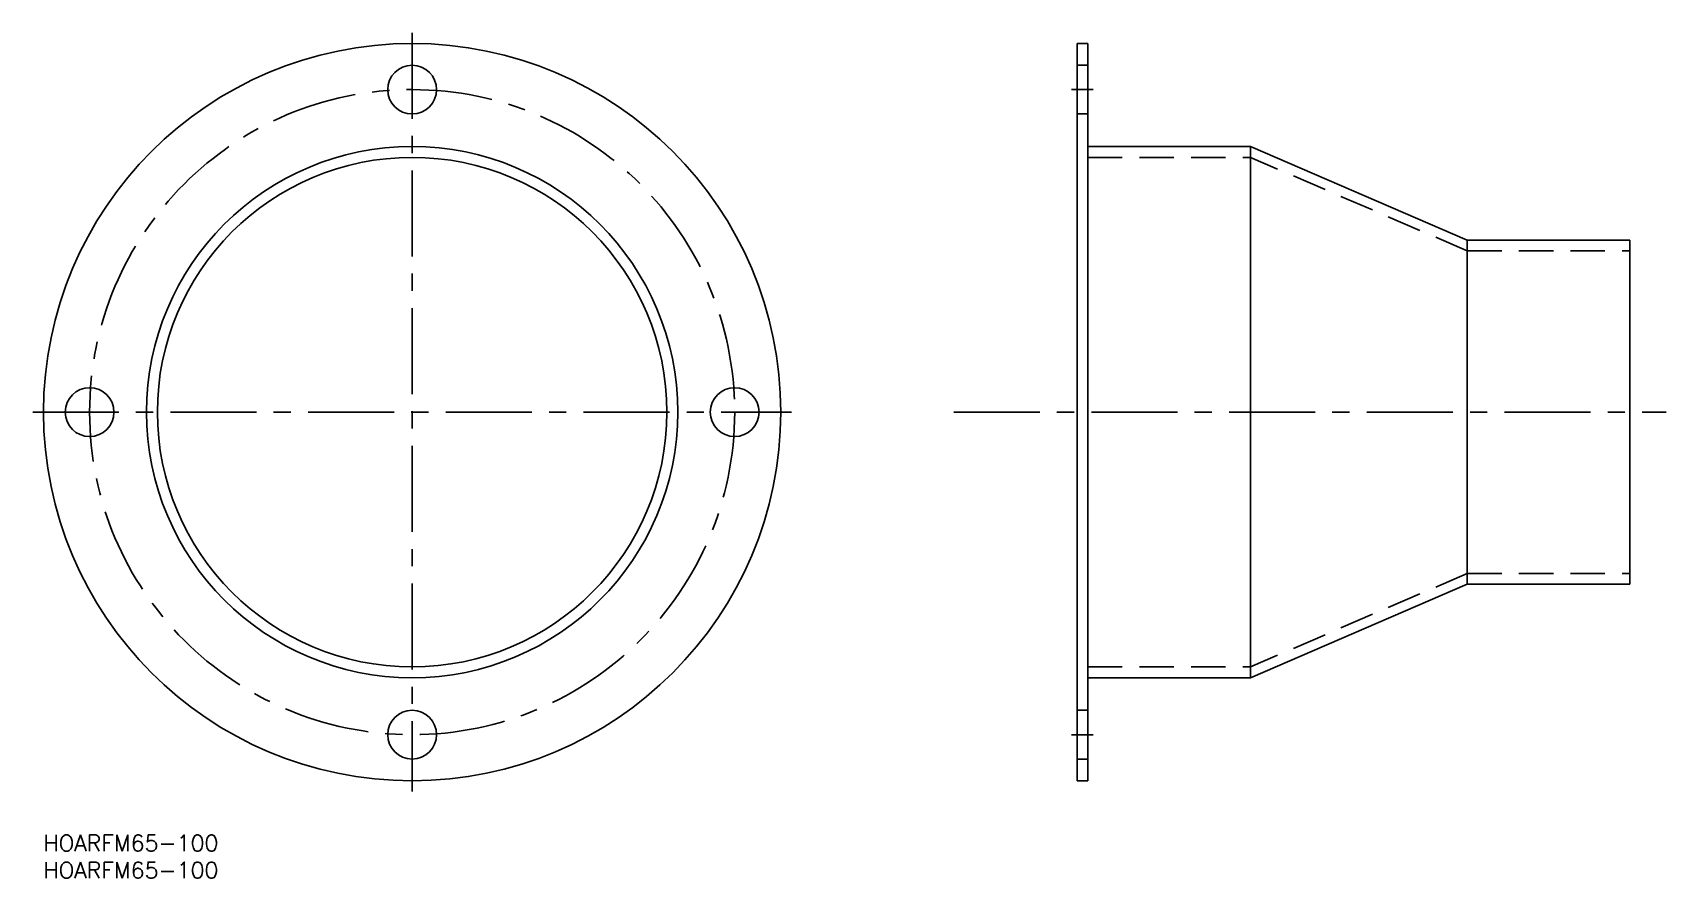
# Model space of a CAD drawing. Extents: x -2 to 299, y -8 to 148.
import ezdxf

# ---------------------------------------------------------------- set-up
doc = ezdxf.new("R2010")
doc.units = 0
doc.header["$LTSCALE"] = 0.5
doc.linetypes.add('CENTER', pattern=[50.8, 31.75, -6.35, 6.35, -6.35])
doc.linetypes.add('DASHED', pattern=[19.05, 12.7, -6.35])
for name, color, linetype in [('MSM_CENTER', 1, 'CENTER'), ('MSM_CONTINUOUS', 7, 'CONTINUOUS'), ('MSM_DASHED', 4, 'DASHED'), ('MSM_PART_NUMBER', 7, 'CONTINUOUS')]:
    doc.layers.add(name, color=color, linetype=linetype)
doc.styles.get("Standard").update_dxf_attribs({"font": 'txt.shx', "height": 3, "bigfont": 'bigfont.shx'})

# ---------------------------------------------------------------- blocks, each defined once
blk = doc.blocks.new('*U2')
at = {"layer": 'MSM_PART_NUMBER'}
blk.add_text('HOARFM65-100', height=3, dxfattribs=at).set_placement((0, -3))
blk = doc.blocks.new('*U3')
at = {"layer": 'MSM_PART_NUMBER'}
blk.add_text('HOARFM65-100', height=3, dxfattribs=at).set_placement((0, -8))

msp = doc.modelspace()

# ---------------------------------------------------------------- linework, layer by layer
at = {"layer": 'MSM_CENTER'}
for p, q in [((68, 148), (68, 8)), ((189.65, 137.5), (193.65, 137.5)), ((-2, 78), (138, 78)), ((167.9, 78), (299.36, 78)), ((189.65, 18.5), (193.65, 18.5))]:
    msp.add_line(p, q, dxfattribs=at)
msp.add_circle((68, 78), 59.5, dxfattribs=at)
at = {"layer": 'MSM_CONTINUOUS'}
for p, q in [((190.65, 146), (190.65, 10)), ((192.65, 146), (190.65, 146)), ((192.65, 146), (192.65, 10)), ((192.65, 127), (222.65, 127)), ((222.65, 127), (222.65, 29)), ((262.65, 109.75), (222.65, 127)), ((262.65, 109.75), (262.65, 46.25)), ((262.65, 109.75), (292.65, 109.75)), ((292.65, 109.75), (292.65, 46.25)), ((262.65, 46.25), (222.65, 29)), ((262.65, 46.25), (292.65, 46.25)), ((192.65, 29), (222.65, 29)), ((192.65, 10), (190.65, 10))]:
    msp.add_line(p, q, dxfattribs=at)
for centre, radius in [((68, 78), 68), ((68, 137.5), 4.5), ((68, 78), 49), ((68, 78), 47), ((8.5, 78), 4.5), ((127.5, 78), 4.5), ((68, 18.5), 4.5)]:
    msp.add_circle(centre, radius, dxfattribs=at)
at = {"layer": 'MSM_DASHED'}
for p, q in [((190.65, 142), (192.65, 142)), ((192.65, 133), (190.65, 133)), ((192.65, 125), (222.65, 125)), ((262.65, 107.75), (222.65, 125)), ((262.65, 107.75), (292.65, 107.75)), ((262.65, 48.25), (222.65, 31)), ((262.65, 48.25), (292.65, 48.25)), ((192.65, 31), (222.65, 31)), ((192.65, 23), (190.65, 23)), ((190.65, 14), (192.65, 14))]:
    msp.add_line(p, q, dxfattribs=at)

# ---------------------------------------------------------------- block references
at = {"layer": 'MSM_CONTINUOUS'}
for name in ['*U2', '*U3']:
    msp.add_blockref(name, (0, 0), dxfattribs=at)

doc.saveas('drawing.dxf')
